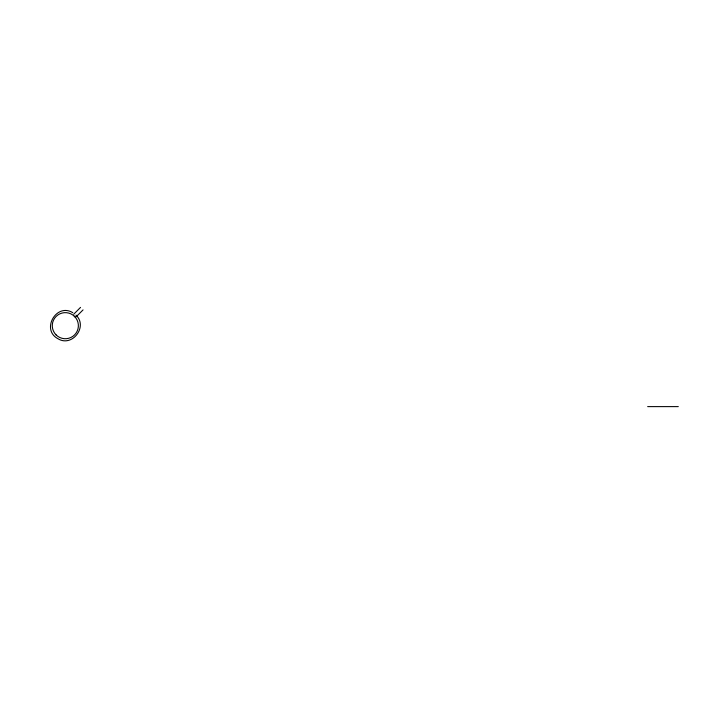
<?xml version="1.0" encoding="UTF-8"?>
<svg xmlns="http://www.w3.org/2000/svg" width="714" height="714" viewBox="0 0 714 714"><rect width="100%" height="100%" fill="white"/><g stroke="black" fill="none" stroke-linecap="round" stroke-linejoin="round"><path stroke-width="1.07" d="M73.694 314.24L80.539 307.386M76.193 316.739L83.047 309.894M647.66 406.614L678.3 406.614M72.81 312.723C56.522 302.477 40.832 329.663 57.843 338.65C72.06 347.727 88.358 326.476 75.916 315.097M74.292 316.141L75.55 317.391M56.103 334.911A13.048 13.048 0 0 0 77.933 329.065A13.048 13.048 0 0 0 61.948 313.08A13.048 13.048 0 0 0 56.103 334.911"/></g></svg>
